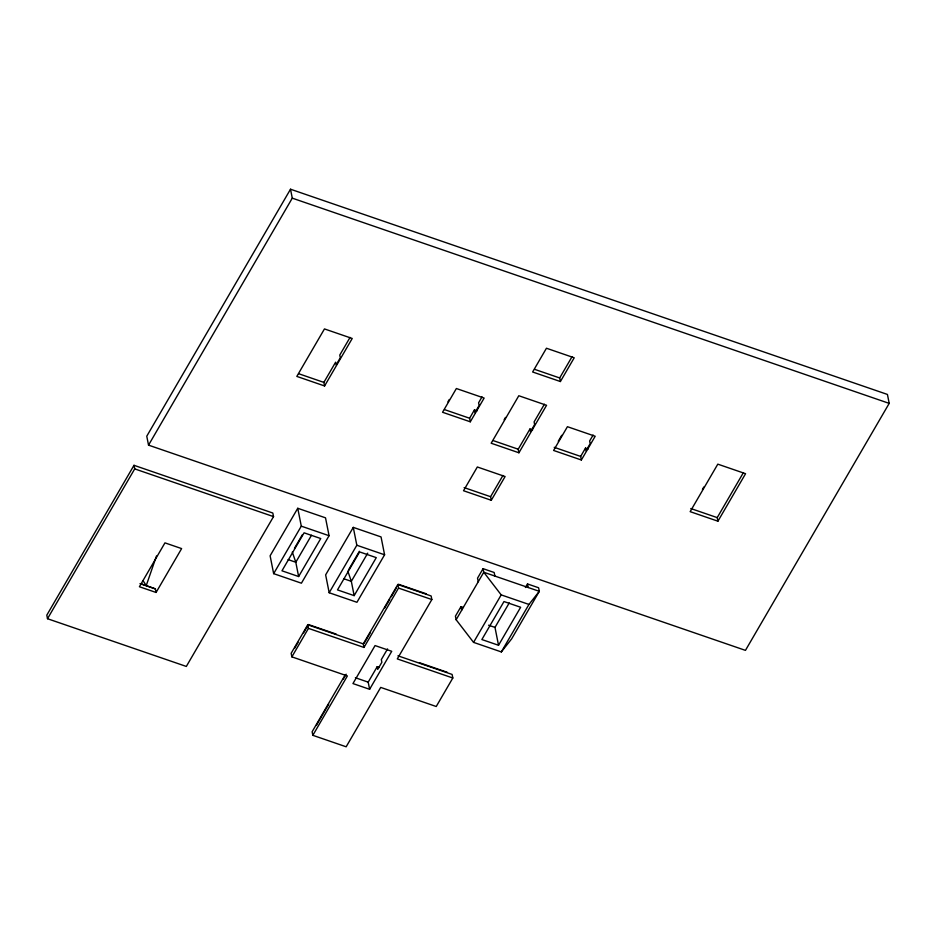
<?xml version="1.0" encoding="UTF-8"?>
<svg xmlns="http://www.w3.org/2000/svg" width="936" height="936" viewBox="0 0 936 936"><rect width="100%" height="100%" fill="white"/><g stroke="black" fill="none" stroke-linecap="round" stroke-linejoin="round"><path stroke-width="1.4" d="M156.499 555.925L146.238 585.597L155.376 588.896L156.078 592.465L139.417 586.743L164.958 542.868L181.619 548.59L156.078 592.465M290.511 189.212L146.765 436.199L148.531 445.138L745.454 650.368L889.2 403.381L887.433 394.442L290.511 189.212L292.278 198.151L148.531 445.138M134 465.309L46.8 615.151L47.502 618.719L186.322 666.444L273.534 516.613L272.821 513.033L134 465.309L134.714 468.889L47.502 618.719M324.581 385.96L352.228 338.469L324.464 328.922L296.817 376.412L324.581 385.96L323.868 382.391L335.626 362.197L336.153 364.876L340.295 357.751L339.768 355.072L350.052 337.416M297.753 508.283L270.118 555.785L273.651 573.651L301.415 583.198L329.062 535.708L325.517 517.83L297.753 508.283L301.298 526.161L273.651 573.651M294.466 548.297L302.398 534.667M311.489 535.275L295.799 562.243L298.631 576.541L281.97 570.808L304.083 532.818L320.744 538.539L298.631 576.541M353.281 527.377L325.646 574.88L329.18 592.745L356.944 602.293L384.591 554.791L381.046 536.925L353.281 527.377L356.827 545.243L329.18 592.745M307.745 624.792L308.447 628.372L363.975 647.455L363.273 643.886L307.745 624.792L291.154 653.293L291.868 656.861L347.385 675.956L312.835 735.322L346.156 746.788L380.706 687.41L436.235 706.505L452.825 678.003L452.111 674.435L397.94 655.808M294.606 648.297L298.058 642.365M303.592 632.865L308.424 624.546L336.188 634.093M291.868 656.861L308.447 628.372M348.555 569.86L359.365 551.281M447.899 401.872L449.28 399.496M367.731 553.141L351.328 581.338L354.159 595.635L337.498 589.902L359.611 551.912L376.272 557.634L354.159 595.635M470.305 421.808L484.134 398.069L456.37 388.522L442.552 412.273L470.305 421.808L469.603 418.24L474.435 409.933L477.079 410.834M482.04 396.864L478.589 402.808L479.115 405.487L474.973 412.612L474.435 409.933M345.209 674.914L312.133 731.753L312.835 735.322M363.273 643.886L397.823 584.509L431.133 595.963L431.847 599.543L397.297 658.909L452.825 678.003M316.31 725.505L328.676 704.258M343.219 679.267L346.156 674.212M364.256 643.126L370.13 633.028M384.684 608.014L389.774 599.274M391.236 596.77L396.326 588.019M363.975 647.455L398.525 588.089L397.823 584.509M504.118 419.784L505.498 417.409M369.615 689.294L391.728 651.304L375.067 645.571L352.954 683.572L369.615 689.294L368.199 682.145L377.185 666.713L379.408 667.473M387.551 648.905L381.326 659.587L381.865 662.267L377.711 669.392L377.185 666.713M491.283 500.28L505.101 476.529L477.337 466.982L463.519 490.733L491.283 500.28L490.581 496.7L502.948 475.453M518.93 452.778L546.565 405.288L518.801 395.741L491.166 443.231L518.93 452.778L518.216 449.21L529.963 429.016L532.607 429.928M544.389 404.235L534.117 421.89L534.643 424.57L530.501 431.695L529.963 429.016M560.395 381.537L574.213 357.786L546.448 348.239L532.631 371.99L560.395 381.537L559.681 377.957L572.048 356.71M463.425 607.511L460.957 606.668L455.422 616.169L456.136 619.737L473.557 642.377L501.322 651.924L511.664 638.832L539.3 591.33L538.598 587.761L527.495 583.947L525.412 587.504M494.887 576.061L494.173 572.493L483.07 568.667L477.535 578.167L478.249 581.747M558.265 441.242L561.717 435.31M456.136 619.737L483.772 572.247L483.07 568.667M581.361 459.997L595.191 436.246L567.427 426.699L553.597 450.45L581.361 459.997L580.659 456.417L585.491 448.11L588.136 449.023M593.096 435.053L589.645 440.985L590.171 443.664L586.03 450.789L585.491 448.11M473.557 642.377L501.193 594.886L483.772 572.247L539.3 591.33L528.957 604.434L501.322 651.924M498.525 645.267L520.638 607.265L503.989 601.544L481.865 639.545L498.525 645.267L494.992 627.401L509.254 602.889M702.421 489.388L703.802 487.012M717.924 521.2L745.571 473.698L717.807 464.151L690.16 511.653L717.924 521.2L717.222 517.62L743.406 472.621M292.278 198.151L889.2 403.381M534.561 369.322L559.681 377.957M444.483 409.605L469.603 418.24M554.217 447.326L580.659 456.417M298.748 373.745L323.868 382.391M493.096 440.563L518.216 449.21M690.78 508.529L717.222 517.62M464.139 487.609L490.581 496.7M134.714 468.889L273.534 516.613M301.298 526.161L329.062 535.708M356.827 545.243L384.591 554.791M501.193 594.886L528.957 604.434M398.514 584.275L426.278 593.81M398.525 588.089L431.847 599.543M488.58 625.201L494.992 627.401M288.112 559.599L295.799 562.243L292.301 552.018M343.641 578.694L351.328 581.338L347.829 571.1M419.48 662.735L447.244 672.282M141.114 583.842L146.238 585.597L143.091 580.73M140.002 583.608L155.376 588.896M355.387 677.746L368.199 682.145M527.495 583.947L528.196 587.515M460.957 606.668L461.659 610.237"/></g></svg>
